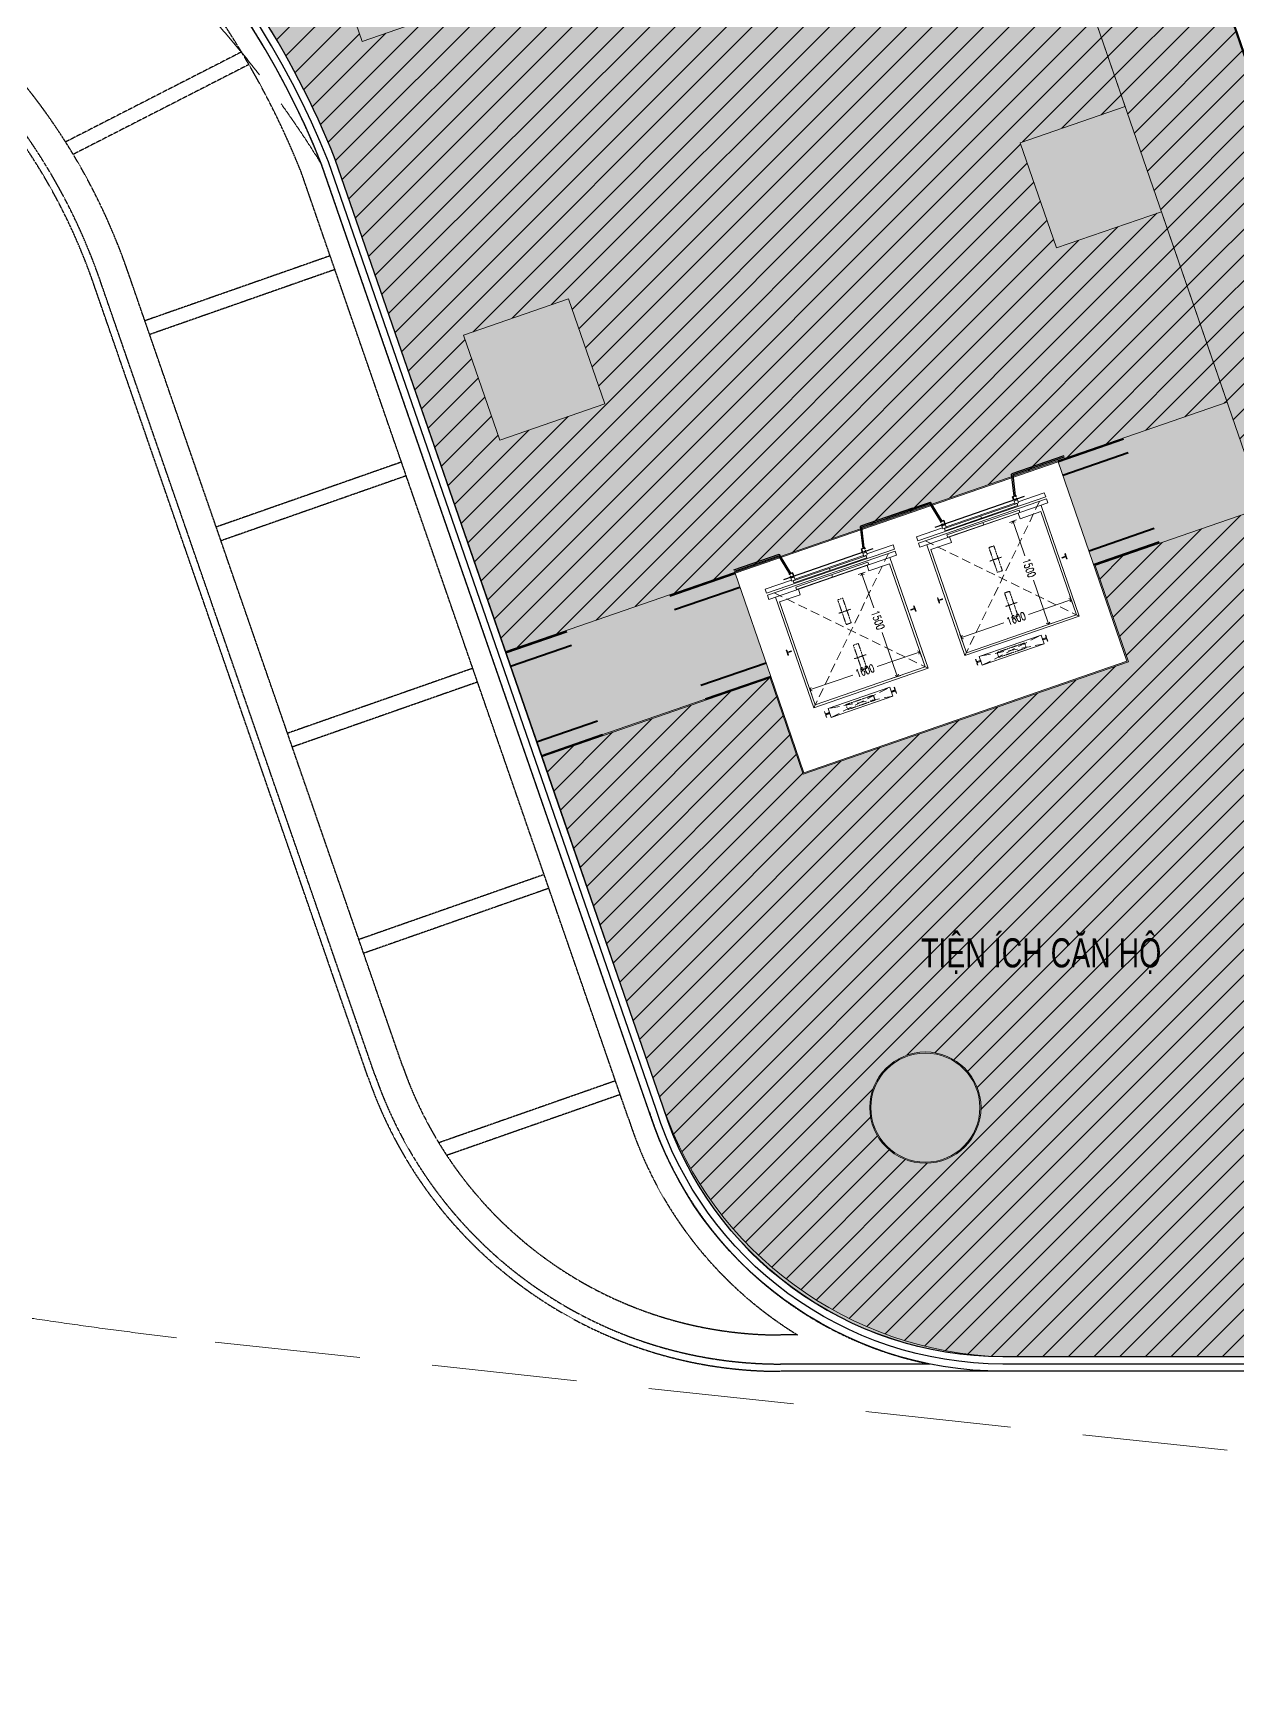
# Model space of a CAD drawing. Header units: millimetres. Extents: x -11451263 to 11578383104, y -507 to 1450429.
# Drawn here: x 11742314 to 11758882, y 1017327 to 1040153 of the extents above; entities that cross this region are included whole.
import ezdxf

# ---------------------------------------------------------------- set-up
doc = ezdxf.new("R2010")
doc.units = ezdxf.units.MM
doc.header["$MEASUREMENT"] = 0
for name, pattern in [('DASH', [0.35, 0.25, -0.1]), ('DASH2-1', [3, 2, -1]), ('DASHED2', [0.375, 0.25, -0.125]), ('Xref_ST_MBDV Cot vach 30.7.2022$0$CENTERX2', [4, 2.5, -0.5, 0.5, -0.5]), ('Xref_ST_MBDV Cot vach 30.7.2022$0$HIDDEN', [0.375, 0.25, -0.125]), ('Xref_ST_MBDV Cot vach 30.7.2022$0$PHANTOMX2', [5, 2.5, -0.5, 0.5, -0.5, 0.5, -0.5])]:
    doc.linetypes.add(name, pattern=pattern)
doc.layers.get('0').update_dxf_attribs({"linetype": 'CONTINUOUS', "lineweight": 13})
doc.layers.get('Defpoints').update_dxf_attribs({"color": 5, "linetype": 'CONTINUOUS', "lineweight": 13})
for name, color, linetype in [('A-GLAZ', 135, 'CONTINUOUS'), ('canopy', 2, 'DASH'), ('KT-Text', 7, 'CONTINUOUS'), ('TNG', 50, 'CONTINUOUS'), ('Xref_ST_MBDV Cot vach 30.7.2022$0$KT-Net cot vach', 6, 'CONTINUOUS'), ('Xref_ST_MBDV Cot vach 30.7.2022$0$KT-Net manh', 139, 'CONTINUOUS'), ('Xref_ST_MBDV Cot vach 30.7.2022$0$KT-Tuong', 1, 'CONTINUOUS')]:
    doc.layers.add(name, color=color, linetype=linetype)
for name, color, linetype, lineweight in [('D-building block', 8, 'CONTINUOUS', 13), ('DO DIEN TICH THONG THUY', 141, 'CONTINUOUS', 13), ('KT-Kich thuoc', 159, 'CONTINUOUS', 18), ('KT-Net cat', 1, 'CONTINUOUS', 40), ('KT-Net cua', 87, 'CONTINUOUS', 9), ('KT-Net to mau', 159, 'CONTINUOUS', 18), ('Xref_ST_MBDV Cot vach 30.7.2022$0$KT-Noi that', 36, 'CONTINUOUS', 9)]:
    doc.layers.add(name, color=color, linetype=linetype, lineweight=lineweight)
doc.styles.add('Xref_ST_MBDV Cot vach 30.7.2022$0$Arial', font='arial.ttf', dxfattribs={"width": 0.7})
doc.styles.add('Xref_ST_MBDV Cot vach 30.7.2022$0$DIM', font='vnsimli.shx', dxfattribs={"width": 0.7})
doc.dimstyles.new('Xref_ST_MBDV Cot vach 30.7.2022$0$CCU 1-100 A1', dxfattribs={"dimscale": 100, "dimtxt": 2.2, "dimasz": 1, "dimexe": 1, "dimexo": 0, "dimgap": 1, "dimtad": 1, "dimdec": 0, "dimdsep": 46, "dimtxsty": 'Xref_ST_MBDV Cot vach 30.7.2022$0$DIM', "dimblk1": 'Xref_ST_MBDV Cot vach 30.7.2022$0$_ARCHTICK', "dimblk2": 'Xref_ST_MBDV Cot vach 30.7.2022$0$_ARCHTICK', "dimsah": 1, "dimcen": 0, "dimdle": 1, "dimclrd": 256, "dimclre": 256, "dimclrt": 31, "dimadec": 0, "dimazin": 0, "dimtfac": 1, "dimtdec": 0, "dimtix": 1, "dimtmove": 2, "dimatfit": 3, "dimldrblk": 'Xref_ST_MBDV Cot vach 30.7.2022$0$_ARCHTICK', "dimfxl": 0, "dimtolj": 1, "dimarcsym": 0})
pattern_1 = [(45, (0, 0), (-176.7766952966369, 176.7766952966369), [])]

# ---------------------------------------------------------------- blocks, each defined once
blk = doc.blocks.new('thangkn')
at = {"layer": 'Xref_ST_MBDV Cot vach 30.7.2022$0$KT-Tuong'}
blk.add_line((401569.498225946, -373390.1002405516), (404280.745045675, -381243.1386601606), dxfattribs=at)
blk = doc.blocks.new('Xref_ST_MBDV Cot vach 30.7.2022$0$_Open90')
at = {"color": 0, "linetype": 'ByBlock', "lineweight": -2}
for p, q in [((0, 0), (-1, 0)), ((-0.5, 0.5), (0, 0)), ((0, 0), (-0.5, -0.5))]:
    blk.add_line(p, q, dxfattribs=at)
blk = doc.blocks.new('*D27')
at = {"layer": 'Defpoints', "color": 5, "transparency": 16777216}
for p, q in [((-2230.006080747058, 1494.255069668558), (-2230.006080747058, 1595.840436880921)), ((-2180.006080747058, 1545.840436880921), (-1728.427059650542, 1545.840436880921)), ((-780.0060807470581, 1545.840436880921), (-1371.760392983876, 1545.840436880921)), ((-730.0060807470581, 1457.189424305085), (-730.0060807470581, 1595.840436880921))]:
    blk.add_line(p, q, dxfattribs=at)
at = {"layer": 'Defpoints', "color": 0, "transparency": 16777216}
for p in [(-2230.006080747058, 1545.840436880921), (-2230.006080747058, 1494.255069668558), (-730.0060807470581, 1457.189424305085)]:
    blk.add_point(p, dxfattribs=at)
at = {"layer": 'Defpoints', "color": 5, "transparency": 16777216, "xscale": 50, "yscale": 50, "zscale": 50, "rotation": 180}
blk.add_blockref('Xref_ST_MBDV Cot vach 30.7.2022$0$_Open90', (-2230.006080747058, 1545.840436880921), dxfattribs=at)
at = {"layer": 'Defpoints', "color": 5, "transparency": 16777216, "xscale": 50, "yscale": 50, "zscale": 50}
blk.add_blockref('Xref_ST_MBDV Cot vach 30.7.2022$0$_Open90', (-730.0060807470581, 1545.840436880921), dxfattribs=at)
at = {"layer": 'Defpoints', "color": 5, "transparency": 16777216, "insert": (-1550.093726317209, 1545.840436880921), "char_height": 110, "attachment_point": 5, "style": 'Xref_ST_MBDV Cot vach 30.7.2022$0$DIM'}
blk.add_mtext('\\A1;1500', dxfattribs=at)
blk = doc.blocks.new('Xref_ST_MBDV Cot vach 30.7.2022$0$_ARCHTICK')
at = {"color": 0, "linetype": 'ByBlock', "const_width": 0.15}
blk.add_lwpolyline([(-0.5, -0.5), (0.5, 0.5)], dxfattribs=at)
blk = doc.blocks.new('*D28')
at = {"layer": 'Defpoints', "color": 5, "transparency": 16777216}
for p, q in [((-879.0568600945994, 1950.002331897217), (-1000.172690610198, 1950.002331897217)), ((-950.1726906101984, 1900.002331897217), (-950.1726906101983, 1328.335665230491)), ((-950.1726906101981, 400.0023318972127), (-950.1726906101982, 971.6689985638246)), ((-879.0568600945994, 350.0023318972127), (-1000.172690610198, 350.0023318972126))]:
    blk.add_line(p, q, dxfattribs=at)
at = {"layer": 'Defpoints', "color": 0, "transparency": 16777216}
for p in [(-879.0568600945994, 1950.002331897217), (-950.1726906101981, 350.0023318972126), (-879.0568600945994, 350.0023318972127)]:
    blk.add_point(p, dxfattribs=at)
at = {"layer": 'Defpoints', "color": 5, "transparency": 16777216, "xscale": 50, "yscale": 50, "zscale": 50}
for p, rotation in [((-950.1726906101984, 1950.002331897217), 90), ((-950.1726906101981, 350.0023318972126), 270)]:
    blk.add_blockref('Xref_ST_MBDV Cot vach 30.7.2022$0$_Open90', p, dxfattribs=dict(at, rotation=rotation))
at = {"layer": 'Defpoints', "color": 5, "transparency": 16777216, "insert": (-950.1726906088297, 1150.002331897158), "char_height": 110, "attachment_point": 5, "rotation": 90, "style": 'Xref_ST_MBDV Cot vach 30.7.2022$0$DIM'}
blk.add_mtext('\\A1;1600', dxfattribs=at)
blk = doc.blocks.new('WWW')
at = {"layer": 'Defpoints', "linetype": 'DASH2-1', "lineweight": 13, "ltscale": 1000, "flags": 128}
blk.add_lwpolyline([(11429816.83619249, 1022160.11654377), (11450185.49670112, 1019986.391927242), (11488615.66733754, 1021167.255579472), (11491469.21243858, 1024811.360972404), (11462655.78743005, 1159053.890039921), (11457975.31629252, 1176930.890178204), (11455625.97722399, 1177744.852323532), (11446686.1578691, 1170981.351434231), (11423166.61122441, 1153069.948107719), (11399484.09766066, 1135982.713739872, 0.6848770391193201), (11429816.83619249, 1022160.116543293)], format="xyb", dxfattribs=at)
blk = doc.blocks.new('hatch L2')
at = {"true_color": 0x93e6c6}
h = blk.add_hatch(color=111, dxfattribs=at)
h.dxf.hatch_style = 1
edge = h.paths.add_edge_path()
edge.add_line((11729747.93374013, 1047220.728964382), (11730302.721824, 1045613.803285687))
edge.add_line((11730302.721824, 1045613.803285687), (11730113.67174251, 1045548.534098782))
edge.add_line((11730113.67174251, 1045548.534098782), (11730409.15653879, 1044692.077905452))
edge.add_line((11730409.15653879, 1044692.077905452), (11730697.59989928, 1044791.593360271))
edge.add_arc((11735539.18745771, 1034072.541124123), 11761.76223731675, 21.683773130736085, 114.30776913281679, ccw=False)
edge.add_line((11746468.65506718, 1038418.319385909), (11749308.29788522, 1030223.587728531))
edge.add_line((11749308.29788522, 1030223.587728531), (11752458.35029075, 1031311.137427151))
edge.add_line((11752458.35029075, 1031311.137427151), (11751968.83168456, 1032729.012661355))
edge.add_line((11751968.83168456, 1032729.012661355), (11756411.50859581, 1034262.838551808))
edge.add_line((11756411.50859581, 1034262.838551808), (11757357.91180551, 1031521.612372765))
edge.add_line((11757357.91180551, 1031521.612372765), (11752915.23474589, 1029987.786431085))
edge.add_line((11752915.23474589, 1029987.786431085), (11752458.35029075, 1031311.137427151))
edge.add_line((11752458.35029075, 1031311.137427151), (11749308.29788522, 1030223.587728531))
edge.add_line((11749308.29788522, 1030223.587728531), (11750976.3226541, 1025392.208121332))
edge.add_arc((11755649.85444242, 1026857.0573291), 4897.722182601627, 197.4028256520883, 270.0229575167427)
edge.add_line((11755651.81688253, 1021959.335539658), (11760483.10260063, 1021959.335539658))
edge.add_line((11760483.10260063, 1021959.335539658), (11760483.10260063, 1030959.335227466))
edge.add_line((11760483.10260063, 1030959.335227466), (11769833.10187434, 1030959.335227468))
edge.add_line((11769833.10187434, 1030959.335227468), (11769833.10185643, 1043309.335226085))
edge.add_line((11769833.10185643, 1043309.335226085), (11766833.10186765, 1043309.335226085))
edge.add_line((11766833.10186765, 1043309.335226085), (11766833.10185644, 1032759.33523812))
edge.add_line((11766833.10185644, 1032759.33523812), (11761426.75352683, 1032759.335226605))
edge.add_line((11761426.75352683, 1032759.335226605), (11757442.7572614, 1044298.850381734))
edge.add_line((11757442.7572614, 1044298.850381734), (11753932.14854788, 1054467.214566024))
edge.add_line((11753932.14854788, 1054467.214566024), (11746464.67034552, 1051889.08170449))
edge.add_line((11746464.67034552, 1051889.08170449), (11743612.24177121, 1060150.513323806))
edge.add_line((11743612.24177121, 1060150.513323806), (11740776.65563991, 1059171.532517989))
edge.add_line((11740776.65563991, 1059171.532517989), (11743353.90305604, 1051706.580284384))
edge.add_line((11743353.90305604, 1051706.580284384), (11740423.63875096, 1050694.911996877))
edge.add_line((11740423.63875096, 1050694.911996877), (11740358.36980714, 1050883.961374356))
edge.add_line((11740358.36980714, 1050883.961374356), (11729747.93374013, 1047220.728964382))
at = {"elevation": 2.670347472914988e-08}
blk.add_lwpolyline([(11730697.59989928, 1044791.593360271, -0.4276918106011205), (11746468.65506718, 1038418.319385909), (11749308.29788522, 1030223.587728531), (11752458.35029075, 1031311.137427151), (11751968.83168456, 1032729.012661355), (11756411.50859581, 1034262.838551808), (11757357.91180551, 1031521.612372765), (11752915.23474589, 1029987.786431085), (11752458.35029075, 1031311.137427151), (11749308.29788522, 1030223.587728531), (11750976.3226541, 1025392.208121332, 0.3279138343095719), (11755651.81688253, 1021959.335539658), (11760483.10260063, 1021959.335539658), (11760483.10260063, 1030959.335227466), (11769833.10187434, 1030959.335227468), (11769833.10185643, 1043309.335226085)], format="xyb", dxfattribs=at)
blk.add_lwpolyline([(11766833.10186765, 1043309.335226085), (11766833.10185644, 1032759.33523812), (11761426.75352683, 1032759.335226605), (11757442.7572614, 1044298.850381734)], dxfattribs=at)
blk = doc.blocks.new('khgklh')
at = {"layer": 'canopy', "ltscale": 5}
for p, q in [((5554.497638404369, -55908.49271290365), (3132.714533435181, -57146.03179416189)), ((5656.562136199325, -56080.93700601358), (3238.289239646867, -57316.68235929997)), ((6773.591258665547, -58710.5409257951), (4225.494294138625, -59603.46480583947)), ((6838.996106809005, -58899.54572988243), (4290.899142282084, -59792.4696099296)), ((7754.663980826735, -61545.61298714357), (5206.567016299814, -62438.53686719004)), ((7820.068828970194, -61734.61779123486), (5271.971864445135, -62627.54167127993)), ((8735.736702989787, -64380.6850484953), (6187.639738462865, -65273.60892854061)), ((8801.141551133245, -64569.68985258311), (6253.044586606324, -65462.61373263074)), ((9716.809425150976, -67215.75710984401), (7168.712460624054, -68108.68098989187)), ((9782.214273296297, -67404.76191393554), (7234.117308769375, -68297.68579398154)), ((10697.88214731403, -70050.82917119644), (8267.553003868088, -70902.48393895652)), ((10763.28699545935, -70239.83397528704), (8377.527802728117, -71075.87019560474))]:
    blk.add_line(p, q, dxfattribs=at)
at = {"layer": 'canopy', "ltscale": 5, "elevation": -0.000390093371837867}
for points in [[(15027.34511071816, -73943.77858698822, -0.2731029242477328), (11162.13113275543, -70475.03061396314), (6656.394512237981, -57454.49939332076, 0.427810969143063), (-8853.173405764624, -51197.56830630044), (-19318.85072646663, -54808.31752511521)], [(13202.32101749443, -73543.77858699055, -0.1801637299627375), (10877.32292802818, -70569.37130632752), (6375.145997848362, -57559.12676311319, 0.4279956517572017), (-8742.072050927207, -51476.59015814785), (-18746.97092580982, -54928.36682675814)], [(13202.32101749443, -73543.77858699055), (12966.25534484722, -73543.77858699078, -0.3196787448615952), (7768.662873052061, -69842.3981894668), (3990.141497606412, -58923.34992125386, 0.413941481205517), (-6814.722475355491, -53667.81290428911), (-15502.14084565081, -56665.0474000246, -0.4127982625818212), (-18676.83102873527, -55128.52191591205), (-18746.97092580795, -54928.36682675767)], [(15027.34511071816, -73943.77858698822), (12966.25534484722, -73943.77858699078, -0.3196787448616134), (7390.656147684902, -69973.20688786951), (3612.134772242978, -59054.15861966449, 0.4139414812055505), (-6684.265013666824, -54045.94099196384), (-15371.68338406831, -57043.17548773729, -0.4127982625818695), (-19054.32399644144, -55260.80592603411), (-19224.47748456337, -54775.24652251636)], [(16026.94759532064, -74043.77858698682), (12966.25534484722, -74043.77858699078, -0.3196787448616574), (7296.154466342181, -70005.90906247112), (3517.63309090212, -59086.86079426727, 0.4139414812055048), (-6651.650648243725, -54140.47301388194), (-15339.06901867315, -57137.70750966563, -0.4127982625819279), (-19148.69723836891, -55293.87692856451), (-19318.85072646663, -54808.31752511382)]]:
    blk.add_lwpolyline(points, format="xyb", dxfattribs=at)
blk = doc.blocks.new('Xref_ST_MBDV Cot vach 30.7.2022$0$TM 1000kg')
at = {"layer": 'Xref_ST_MBDV Cot vach 30.7.2022$0$KT-Net manh'}
for p, q in [((-2849.992175524749, 2500.000000000007), (-2849.992175524298, 1742.237188449821)), ((-2831.992175524923, 2500.000000000007), (-2831.992175524298, 1754.380282491551)), ((-2849.992175524298, 1742.237188449821), (-2846.992175522784, 1742.237188449821)), ((-2846.992175522784, 1742.237188449821), (-2846.992175522784, 1739.237188449821)), ((-2550.006080747044, 1674.237188449821), (-2846.992175522784, 1739.237188449821)), ((-2550.006080747044, 1692.663264479774), (-2831.992175524298, 1754.380282491551)), ((-2499.992175525869, 1800.000000000007), (-2500.000000003725, 500.0000000000073)), ((-2849.992175524298, 557.7628115501939), (-2846.992175522784, 557.7628115501939)), ((-2849.992175524705, -99.9999999999909), (-2849.992175524298, 557.7628115501939)), ((-2550.006080747044, 625.7628115501939), (-2846.992175522784, 560.7628115501939)), ((-2846.992175522784, 557.7628115501939), (-2846.992175522784, 560.7628115501939)), ((-2550.006080747044, 607.3367355202427), (-2831.992175524298, 545.6197175084671)), ((-2831.992175524851, -99.99999999998909), (-2831.992175524298, 545.6197175084671))]:
    blk.add_line(p, q, dxfattribs=at)
at = {"layer": 'Xref_ST_MBDV Cot vach 30.7.2022$0$KT-Net manh', "const_width": 2}
for points in [[(-2846.992175522784, 1742.237188449821), (-2831.992175524298, 1754.380282491551)], [(-2846.992175522784, 557.7628115501939), (-2831.992175524298, 545.6197175084671)]]:
    blk.add_lwpolyline(points, dxfattribs=at)
at = {"layer": 'Xref_ST_MBDV Cot vach 30.7.2022$0$KT-Net manh', "ltscale": 2}
for points in [[(-2510.006080747044, 1700.002331897216), (-2500.006080747044, 1700.002331897216), (-2500.006080747044, 1650.002331897216), (-2550.006080747044, 1650.002331897216), (-2550.006080747044, 1700.002331897216), (-2540.006080747044, 1700.002331897216), (-2540.006080747044, 1690.002331897216), (-2541.60608074702, 1690.002331897216), (-2541.60608074702, 1698.402331897356), (-2548.406080747067, 1698.402331897356), (-2548.406080747067, 1651.602331897309), (-2501.60608074702, 1651.602331897309), (-2501.60608074702, 1698.402331897356), (-2508.406080747067, 1698.402331897356), (-2508.406080747067, 1690.002331897216), (-2510.006080747044, 1690.002331897216)], [(-2510.006080747044, 599.9976681027983), (-2500.006080747044, 599.9976681027983), (-2500.006080747044, 649.9976681027983), (-2550.006080747044, 649.9976681027983), (-2550.006080747044, 599.9976681027983), (-2540.006080747044, 599.9976681027983), (-2540.006080747044, 609.9976681027983), (-2541.60608074702, 609.9976681027983), (-2541.60608074702, 601.5976681026586), (-2548.406080747067, 601.5976681026586), (-2548.406080747067, 648.3976681027052), (-2501.60608074702, 648.3976681027052), (-2501.60608074702, 601.5976681026586), (-2508.406080747067, 601.5976681026586), (-2508.406080747067, 609.9976681027983), (-2510.006080747044, 609.9976681027983)]]:
    blk.add_lwpolyline(points, close=True, dxfattribs=at)
at = {"layer": 'Xref_ST_MBDV Cot vach 30.7.2022$0$KT-Noi that', "linetype": 'Continuous', "ltscale": 2}
for p, q in [((-2460.006080747058, 2080.002331897216), (-2460.006080747058, 1700.002331897216)), ((-2400.006080747058, 2080.002331897216), (-2460.006080747058, 2080.002331897216)), ((-2400.006080747058, 220.0023318972126), (-2400.006080747058, 2080.002331897216)), ((-2370.006080747058, 220.0023318972126), (-2370.006080747058, 2080.002331897216)), ((-2370.006080747058, 2080.002331897216), (-2310.006080747058, 2080.002331897216)), ((-2310.006080747058, 220.0023318972126), (-2310.006080747058, 2080.002331897216)), ((-2310.006080747058, 1981.002331897216), (-700.0060807470581, 1981.002331897216)), ((-2230.006080747058, 1950.002331897216), (-730.0060807470581, 1950.002331897216)), ((-2230.006080747058, 1950.002331897216), (-2230.006080747058, 1650.002331897216)), ((-730.0060807470581, 1950.002331897216), (-730.0060807470581, 350.0023318972126)), ((-700.0060807470581, 1981.002331897216), (-700.0060807470581, 319.0023318972126)), ((-2455.006080747058, 650.0023318972162), (-2455.006080747058, 1650.002331897216)), ((-2441.259975502442, 620.0023318972162), (-2441.259975502442, 1680.002331897216)), ((-2411.006080747058, 1680.002331897216), (-2441.259975502442, 1680.002331897216)), ((-2411.006080747058, 620.0023318972162), (-2411.006080747058, 1680.002331897216)), ((-2348.006080747058, 625.0023318972162), (-2348.006080747058, 1675.002331897216)), ((-2348.006080747058, 1675.002331897216), (-2314.006080747058, 1675.002331897216)), ((-2314.006080747058, 625.0023318972162), (-2314.006080747058, 1675.002331897216)), ((-2310.006080747058, 1650.002331897216), (-2230.006080747058, 1650.002331897216)), ((-2411.006080747058, 1150.002331897216), (-2441.259975502428, 1150.002331897216)), ((-2314.006080747058, 1150.002331897216), (-2348.006080747058, 1150.002331897216)), ((-2460.006080747058, 220.0023318972126), (-2460.006080747058, 600.0023318972162)), ((-2411.006080747058, 620.0023318972162), (-2441.259975502442, 620.0023318972162)), ((-2348.006080747058, 625.0023318972162), (-2314.006080747058, 625.0023318972162)), ((-2310.006080747058, 650.0023318972162), (-2230.006080747058, 650.0023318972162)), ((-2230.006080747058, 350.0023318972126), (-2230.006080747058, 650.0023318972162)), ((-2310.006080747058, 319.0023318972126), (-700.0060807470581, 319.0023318972126)), ((-2230.006080747058, 350.0023318972126), (-730.0060807470581, 350.0023318972126)), ((-2400.006080747058, 220.0023318972126), (-2460.006080747058, 220.0023318972126)), ((-2370.006080747058, 220.0023318972126), (-2310.006080747058, 220.0023318972126))]:
    blk.add_line(p, q, dxfattribs=at)
at = {"layer": 'Xref_ST_MBDV Cot vach 30.7.2022$0$KT-Noi that', "linetype": 'Continuous'}
for p, q in [((-1572.506080747058, 2077.002331897216), (-1572.506080747058, 2082.002331897216)), ((-1572.506080747058, 2082.002331897216), (-1535.006080747058, 2082.002331897216)), ((-1569.506080747058, 2074.002331897216), (-1540.066080747114, 2070.902331897239)), ((-1537.066080747114, 2054.123071325659), (-1537.066080747114, 2067.902331897239)), ((-1497.506080747058, 2082.002331897216), (-1535.006080747058, 2082.002331897216)), ((-1532.946080747002, 2054.123071325659), (-1532.946080747002, 2067.902331897239)), ((-1500.506080747058, 2074.002331897216), (-1529.946080747002, 2070.902331897239)), ((-1497.506080747058, 2077.002331897216), (-1497.506080747058, 2082.002331897216)), ((-1540.006080747058, 2021.002331897216), (-1540.006080747058, 2050.002331897216)), ((-1539.006080747058, 2020.002331897216), (-1535.006080747058, 2020.002331897216)), ((-1531.006080747058, 2020.002331897216), (-1535.006080747058, 2020.002331897216)), ((-1530.006080747058, 2021.002331897216), (-1530.006080747058, 2050.002331897216)), ((-603.5060807470581, 1460.002341897176), (-574.406080746965, 1460.002341897176)), ((-603.5060807470581, 1456.802341897223), (-603.5060807470581, 1460.002341897176)), ((-603.5060807470581, 1456.802341897223), (-574.406080746965, 1456.802341897223)), ((-568.2060807470116, 1406.202341897246), (-568.2060807470116, 1450.602341897153)), ((-565.0060807470581, 1406.202341897246), (-565.0060807470581, 1450.602341897153)), ((-558.0060807470581, 1403.202341897246), (-562.0060807470581, 1403.202341897246)), ((-558.0060807470581, 1400.002341897176), (-562.0060807470581, 1400.002341897176)), ((-555.0060807470581, 1406.202341897246), (-555.0060807470581, 1450.602341897153)), ((-551.8060807471047, 1406.202341897246), (-551.8060807471047, 1450.602341897153)), ((-516.5060807470581, 1460.002341897176), (-545.6060807471513, 1460.002341897176)), ((-516.5060807470581, 1456.802341897223), (-545.6060807471513, 1456.802341897223)), ((-516.5060807470581, 1456.802341897223), (-516.5060807470581, 1460.002341897176)), ((-568.2060807470116, 493.8023218971866), (-568.2060807470116, 449.4023218972798)), ((-565.0060807470581, 493.8023218971866), (-565.0060807470581, 449.4023218972798)), ((-558.0060807470581, 500.0023218971401), (-562.0060807470581, 500.0023218971401)), ((-558.0060807470581, 496.8023218971866), (-562.0060807470581, 496.8023218971866)), ((-555.0060807470581, 493.8023218971866), (-555.0060807470581, 449.4023218972798)), ((-551.8060807471047, 493.8023218971866), (-551.8060807471047, 449.4023218972798)), ((-1569.506080747058, 226.0023318972126), (-1540.066080747114, 229.1023318971893)), ((-1540.006080747058, 279.0023318972126), (-1540.006080747058, 250.0023318972126)), ((-1539.006080747058, 280.0023318972126), (-1535.006080747058, 280.0023318972126)), ((-1537.066080747114, 245.8815924687697), (-1537.066080747114, 232.1023318971893)), ((-1531.006080747058, 280.0023318972126), (-1535.006080747058, 280.0023318972126)), ((-1532.946080747002, 245.8815924687697), (-1532.946080747002, 232.1023318971893)), ((-1530.006080747058, 279.0023318972126), (-1530.006080747058, 250.0023318972126)), ((-1500.506080747058, 226.0023318972126), (-1529.946080747002, 229.1023318971893)), ((-603.5060807470581, 443.2023218972099), (-574.406080746965, 443.2023218972099)), ((-603.5060807470581, 440.0023218971401), (-574.406080746965, 440.0023218971401)), ((-516.5060807470581, 443.2023218972099), (-545.6060807471513, 443.2023218972099)), ((-516.5060807470581, 440.0023218971401), (-545.6060807471513, 440.0023218971401)), ((-1572.506080747058, 223.0023318972126), (-1572.506080747058, 218.0023318972126)), ((-1572.506080747058, 218.0023318972126), (-1535.006080747058, 218.0023318972126)), ((-1497.506080747058, 218.0023318972126), (-1535.006080747058, 218.0023318972126)), ((-1497.506080747058, 223.0023318972126), (-1497.506080747058, 218.0023318972126))]:
    blk.add_line(p, q, dxfattribs=at)
at = {"layer": 'Xref_ST_MBDV Cot vach 30.7.2022$0$KT-Noi that', "linetype": 'Xref_ST_MBDV Cot vach 30.7.2022$0$HIDDEN', "ltscale": 500}
for p, q in [((-2370.006080747058, 1981.002331897216), (-700.0060807470581, 319.0023318972126)), ((-2370.006080747058, 319.0023318972126), (-700.0060807470581, 1981.002331897216)), ((-495.0060807470581, 1400.002331897216), (-625.0060807470581, 500.0023318972162)), ((-495.0060807470581, 500.0023318972162), (-625.0060807470581, 1400.002331897216))]:
    blk.add_line(p, q, dxfattribs=at)
at = {"layer": 'Xref_ST_MBDV Cot vach 30.7.2022$0$KT-Noi that', "linetype": 'Xref_ST_MBDV Cot vach 30.7.2022$0$CENTERX2'}
for p, q in [((-1815.006080747058, 1236.002331897216), (-1815.006080747058, 1066.653990867846)), ((-1155.006080747058, 1236.002331897216), (-1155.006080747058, 1066.653990867846))]:
    blk.add_line(p, q, dxfattribs=at)
at = {"layer": 'Xref_ST_MBDV Cot vach 30.7.2022$0$KT-Noi that', "linetype": 'Continuous', "ltscale": 2}
for points in [[(-2485.00608074879, 1700.002331897216), (-2445.00608074879, 1700.002331897216), (-2445.00608074879, 1650.002331897216), (-2485.00608074879, 1650.002331897216)], [(-495.0060807470581, 1400.002331897216), (-625.0060807470581, 1400.002331897216), (-625.0060807470581, 500.0023318972162), (-495.0060807470581, 500.0023318972162)], [(-2485.00608074879, 600.0023318972162), (-2445.00608074879, 600.0023318972162), (-2445.00608074879, 650.0023318972162), (-2485.00608074879, 650.0023318972162)]]:
    blk.add_lwpolyline(points, close=True, dxfattribs=at)
at = {"layer": 'Xref_ST_MBDV Cot vach 30.7.2022$0$KT-Noi that', "linetype": 'Xref_ST_MBDV Cot vach 30.7.2022$0$PHANTOMX2'}
for points in [[(-1635.006080747058, 1186.002331897216), (-1635.006080747058, 1114.002331897333), (-1995.006080747058, 1114.002331897333), (-1995.006080747058, 1186.002331897216)], [(-975.0060807470581, 1186.002331897216), (-975.0060807470581, 1114.002331897333), (-1335.006080747058, 1114.002331897333), (-1335.006080747058, 1186.002331897216)], [(-524.0060807470581, 1150.002331897216), (-524.0060807470581, 750.0023318972162), (-596.0060807470581, 750.0023318972162), (-596.0060807470581, 1150.002331897216)]]:
    blk.add_lwpolyline(points, close=True, dxfattribs=at)
at = {"layer": 'Xref_ST_MBDV Cot vach 30.7.2022$0$KT-Noi that', "linetype": 'Continuous'}
for centre, radius, start, end in [((-1569.506080747058, 2077.002331897216), 3, 180, 270), ((-1540.066080747114, 2067.902331897239), 3, 0, 90), ((-1529.946080747002, 2067.902331897239), 3, 90, 180), ((-1500.506080747058, 2077.002331897216), 3, 270, 0), ((-1542.280197382381, 2054.7339947371), 5.24978472904255, 295.6697211345437, 353.3172836214693), ((-1539.006080747058, 2021.002331897216), 1, 180, 270), ((-1527.731964111736, 2054.7339947371), 5.24978472904255, 186.6827163785307, 244.3302788654563), ((-1531.006080747058, 2021.002331897216), 1, 270, 0), ((-574.406080746965, 1450.602341897153), 9.399999999997844, 0, 90), ((-574.406080746965, 1450.602341897153), 6.19999999999734, 0, 90), ((-562.0060807470581, 1406.202341897246), 6.20000000000076, 180, 270), ((-562.0060807470581, 1406.202341897246), 2.999999999999834, 180, 270), ((-558.0060807470581, 1406.202341897246), 3.000000000000045, 270, 0), ((-558.0060807470581, 1406.202341897246), 6.19999999999713, 270, 0), ((-545.6060807471513, 1450.602341897153), 9.400000000001475, 90, 180), ((-545.6060807471513, 1450.602341897153), 6.200000000004374, 90, 180), ((-562.0060807470581, 493.8023218971866), 6.20000000000076, 90, 180), ((-562.0060807470581, 493.8023218971866), 2.999999999999834, 90, 180), ((-558.0060807470581, 493.8023218971866), 6.19999999999713, 0, 90), ((-558.0060807470581, 493.8023218971866), 3.000000000000045, 0, 90), ((-1540.066080747114, 232.1023318971893), 3, 270, 0), ((-1539.006080747058, 279.0023318972126), 1, 90, 180), ((-1542.280197382381, 245.2706690573286), 5.24978472904255, 6.682716378530666, 64.33027886545624), ((-1527.731964111736, 245.2706690573286), 5.24978472904255, 115.6697211345438, 173.3172836214693), ((-1529.946080747002, 232.1023318971893), 3, 180, 270), ((-1531.006080747058, 279.0023318972126), 1, 0, 90), ((-574.406080746965, 449.4023218972798), 6.19999999999734, 270, 0), ((-574.406080746965, 449.4023218972798), 9.399999999997844, 270, 0), ((-545.6060807471513, 449.4023218972798), 9.400000000001475, 180, 270), ((-545.6060807471513, 449.4023218972798), 6.200000000004374, 180, 270), ((-1569.506080747058, 223.0023318972126), 3, 90, 180), ((-1500.506080747058, 223.0023318972126), 3, 0, 90)]:
    blk.add_arc(centre, radius, start, end, dxfattribs=at)
at = {"layer": 'Defpoints', "color": 5}
for base, p1, p2, angle, picture, middle in [((-950.1726906101981, 350.0023318972126), (-879.056860094599, 1950.002331897216), (-879.056860094599, 350.0023318972126), 90, '*D28', (-950.1726906088297, 1150.002331897158)), ((-2230.006080747058, 1545.840436880921), (-730.0060807470581, 1457.189424305085), (-2230.006080747058, 1494.255069668558), 180, '*D27', (-1550.093726317209, 1545.840436880921))]:
    dim = blk.add_linear_dim(base=base, p1=p1, p2=p2, angle=angle, dimstyle='Xref_ST_MBDV Cot vach 30.7.2022$0$CCU 1-100 A1', override={"dimscale": 50, "dimblk1": 'Xref_ST_MBDV Cot vach 30.7.2022$0$_Open90', "dimblk2": 'Xref_ST_MBDV Cot vach 30.7.2022$0$_Open90', "dimclrd": 5, "dimclre": 5, "dimclrt": 5, "dimlwd": 65535, "dimlwe": 65535}, dxfattribs=at)
    dim.commit()
    dim.dimension.update_dxf_attribs({"geometry": picture, "text_midpoint": middle, "dimtype": 128})
blk = doc.blocks.new('of lift 2')
at = {"layer": 'Xref_ST_MBDV Cot vach 30.7.2022$0$KT-Noi that', "rotation": 0.000344853501118225}
for p in [(214313.775976256, 35571.96171643957), (214313.775976256, 33371.96171643957)]:
    blk.add_blockref('Xref_ST_MBDV Cot vach 30.7.2022$0$TM 1000kg', p, dxfattribs=at)

msp = doc.modelspace()

# ---------------------------------------------------------------- hatches: boundary and pattern name
at = {"layer": 'DO DIEN TICH THONG THUY'}
h = msp.add_hatch(dxfattribs=at)
h.set_pattern_fill('ANSI31', color=256, scale=2000)
h.set_pattern_definition(pattern_1)
edge = h.paths.add_edge_path()
edge.add_line((11730400.05799013, 1044764.988959227), (11730132.74568682, 1045539.250531654))
edge.add_line((11730132.74568682, 1045539.250531654), (11730321.7957679, 1045604.519721567))
edge.add_line((11730321.7957679, 1045604.519721567), (11729833.15040174, 1047019.865165603))
edge.add_line((11729833.15040174, 1047019.865165603), (11746181.25619357, 1052664.018101258))
edge.add_line((11746181.25619357, 1052664.018101258), (11746455.38677841, 1051870.007759442))
edge.add_line((11746455.38677841, 1051870.007759442), (11750803.53879714, 1053371.19909923))
edge.add_line((11750803.53879714, 1053371.19909923), (11751283.26732708, 1051981.680986244))
edge.add_line((11751283.26732708, 1051981.680986244), (11752729.50069243, 1052480.990368611))
edge.add_line((11752729.50069243, 1052480.990368611), (11753547.75508663, 1050110.941922471))
edge.add_line((11753547.75508663, 1050110.941922471), (11752101.48171872, 1049611.618730577))
edge.add_line((11752101.48171872, 1049611.618730577), (11753080.59943486, 1046775.895103142))
edge.add_line((11753080.59943486, 1046775.895103142), (11754526.79301125, 1047275.190485373))
edge.add_line((11754526.79301125, 1047275.190485373), (11755440.56158837, 1044628.48954614))
edge.add_line((11755440.56158837, 1044628.48954614), (11753994.32855515, 1044129.180326569))
edge.add_line((11753994.32855515, 1044129.180326569), (11754493.63783438, 1042682.947204398))
edge.add_line((11754493.63783438, 1042682.947204398), (11755939.87088243, 1043182.256429086))
edge.add_line((11755939.87088243, 1043182.256429086), (11757333.36806639, 1039146.037195963))
edge.add_line((11757333.36806639, 1039146.037195963), (11755887.13432512, 1038646.727744271))
edge.add_line((11755887.13432512, 1038646.727744271), (11756386.44360436, 1037200.494622099))
edge.add_line((11756386.44360436, 1037200.494622099), (11757832.67735969, 1037699.804081134))
edge.add_line((11757832.67735969, 1037699.804081134), (11758736.65557481, 1035081.460606722))
edge.add_line((11758736.65557481, 1035081.460606722), (11748809.41529931, 1031654.09935483))
edge.add_line((11748809.41529931, 1031654.09935483), (11746468.65506718, 1038418.319385912))
edge.add_arc((11735539.18745781, 1034072.541124174), 11761.76223720146, 21.68377313070572, 32.40967477250641)
edge.add_arc((11735539.18745768, 1034072.541124089), 11761.76223736034, 32.40967477250673, 65.45238028085772)
edge.add_arc((11735539.18745772, 1034072.54112419), 11761.76223724938, 65.45238028086098, 86.991230155833)
edge.add_arc((11735539.18745772, 1034072.541124096), 11761.76223734363, 86.99123015583892, 114.3077691326771)
edge.add_line((11730697.59989931, 1044791.59336028), (11730423.50517553, 1044697.031704757))
edge.add_line((11730423.50517553, 1044697.031704757), (11730400.05798999, 1044764.988959623))
h.paths.add_polyline_path([(11748230.60648109, 1036003.325831338), (11749676.83893976, 1036502.634881497), (11750176.14821899, 1035056.401759323), (11748729.91509025, 1034557.092477824)], flags=16)
h.paths.add_polyline_path([(11746337.80004677, 1041485.778184272), (11747784.03316903, 1041985.087463536), (11748283.34244826, 1040538.854341363), (11746837.10933556, 1040039.545065275)], flags=16)
h.paths.add_polyline_path([(11744444.99362843, 1046968.230542724), (11745891.2267506, 1047467.539821956), (11746390.53602983, 1046021.306699784), (11744944.30290766, 1045521.997420551)], flags=16)
h = msp.add_hatch(dxfattribs=at)
h.set_pattern_fill('ANSI31', color=256, scale=2000)
h.set_pattern_definition(pattern_1)
edge = h.paths.add_edge_path(flags=16)
edge.add_arc((11754585.33302075, 1025384.19428666), 765.0000182013378, 0, 360)
edge = h.paths.add_edge_path()
edge.add_line((11749309.74941349, 1030208.217297709), (11750976.76995074, 1025390.915538053))
edge.add_arc((11755798.46019406, 1027059.454703933), 5102.22694032779, 199.0881069800802, 268.3530328775676)
edge.add_line((11755651.81688253, 1021959.335539658), (11760468.10260062, 1021959.335539656))
edge.add_line((11760468.10260062, 1021959.335539656), (11760468.10260062, 1030744.335227465))
edge.add_line((11760468.10260062, 1030744.335227465), (11759990.71827998, 1030744.335227465))
edge.add_line((11759990.71827998, 1030744.335227465), (11759046.29672554, 1033479.82151684))
edge.add_line((11759046.29672554, 1033479.82151684), (11759018.55732023, 1033560.167801367))
edge.add_line((11759018.55732023, 1033560.167801367), (11756920.10144186, 1032835.679852703))
edge.add_line((11756920.10144186, 1032835.679852703), (11757376.98574904, 1031512.328805128))
edge.add_line((11757376.98574904, 1031512.328805128), (11752905.9511788, 1029968.712485973))
edge.add_line((11752905.9511788, 1029968.712485973), (11752449.06672367, 1031292.063482038))
edge.add_line((11752449.06672367, 1031292.063482038), (11749309.74941349, 1030208.217297709))

# ---------------------------------------------------------------- linework, layer by layer
at = {"layer": 'A-GLAZ'}
msp.add_lwpolyline([(11731302.80598927, 1068166.673068467, -0.1205795836710196), (11742835.17164257, 1069499.810933504), (11758670.22767764, 1065384.260708227, -0.2272385897093211), (11760710.26179831, 1063537.161199571), (11766075.11658377, 1048030.136345592, 0.2908633368540378), (11769939.43689485, 1045359.33522702), (11799586.3765562, 1045359.33522702, -0.2655275921417467), (11802425.52188758, 1043237.232588232), (11805790.03269213, 1027630.930166908, -0.4513714951595503), (11800789.07440512, 1021759.335539658), (11755651.69290156, 1021759.335539658, -0.3267809868965265), (11750786.87643899, 1025328.083512682), (11746281.13981847, 1038348.614733324, 0.427810969143063), (11730771.57190047, 1044605.545820344), (11713116.4650179, 1038514.381203768, -0.1330764012900887), (11710305.79093826, 1038631.758036288), (11709133.60416937, 1039088.158349363, -0.183720991931343), (11707346.91922329, 1040640.762398276), (11702876.42401491, 1048143.087398809, -0.02215701127767281), (11699458.725024, 1053898.738219561, -0.4024491153328594), (11701893.24830856, 1058027.429341549), (11731302.80598927, 1068166.673068467)], format="xyb", dxfattribs=at)
for points in [[(11731336.49199059, 1068072.5105013, -0.1205241289836101), (11742816.29263109, 1069401.395366053), (11758643.38334978, 1065287.915336143, -0.2268593763515339), (11760616.66461898, 1063501.844575835), (11765981.69958537, 1047994.298911821, 0.2911846127893478), (11769937.51505508, 1045259.33522702), (11799580.1857315, 1045259.33522702, -0.264299338737125), (11802329.87084135, 1043206.40302859), (11805691.53872923, 1027613.287492324, -0.4511126140275254), (11800788.20431008, 1021859.335539658), (11755651.75458261, 1021859.335539658, -0.3268516886257801), (11750881.82097278, 1025359.505946666), (11746374.8958469, 1038383.471671473, 0.4277510049414529), (11730734.57650797, 1044698.566350019), (11713089.04917012, 1038610.706759248, -0.1326579387981812), (11710339.03140293, 1038726.128206686), (11709168.98182748, 1039181.696386368, -0.1839777985397028), (11707433.99507991, 1040689.986650962), (11702961.233834, 1048196.114485227, -0.02212061111597555), (11699553.07934175, 1053934.370174207, -0.4015848978584518), (11701923.02117441, 1057931.917681183)], [(11731370.18024094, 1067978.348709511, -0.1204683313511968), (11742797.42658944, 1069302.976427729), (11758616.51138602, 1065191.577146662, -0.226461319784536), (11760523.08227951, 1063466.485057723), (11765888.27050386, 1047958.496404087, 0.2914953560427168), (11769935.61455941, 1045159.33522702), (11799573.90475634, 1045159.33522702, -0.2630175069101259), (11802234.25061087, 1043175.430529898), (11805593.03738328, 1027595.679064092, -0.4508459645649955), (11800787.32554252, 1021959.335539658), (11755651.81688253, 1021959.335539658, -0.3269245432215398), (11750976.76995074, 1025390.915538053), (11746468.65506718, 1038418.319385912, 0.4276918106004188), (11730697.59989931, 1044791.593360281), (11713061.68295531, 1038707.049438532, -0.1322274508540182), (11710372.24288029, 1038820.509663522), (11709204.34536262, 1039275.239922261, -0.1842468440164599), (11707521.08921769, 1040739.18022445), (11703046.0429269, 1048249.142790327, -0.02208347310672502), (11699647.52626974, 1053969.834132737, -0.4006806727863309), (11701952.75170367, 1057836.391424847)]]:
    msp.add_lwpolyline(points, format="xyb", close=True, dxfattribs=at)
at = {"layer": 'D-building block', "linetype": 'DASHED2', "ltscale": 4000}
msp.add_lwpolyline([(11730934.5741268, 1069203.258106968, -0.1140331020743413), (11742754.89916761, 1070668.003413362), (11757813.69329433, 1066316.860355633, -0.2604672854682765), (11760604.68922853, 1063842.304591339), (11766075.11658377, 1048030.136345592, 0.2908633368540378), (11769939.43689485, 1045359.33522702), (11799586.3765562, 1045359.33522702, -0.2655275921417467), (11802425.52188758, 1043237.232588232), (11805790.03269213, 1027630.930166908, -0.4513714951595503), (11800789.07440512, 1021759.335539658), (11755651.69290156, 1021759.335539658, -0.3267809868965265), (11750786.87643899, 1025328.083512682), (11746281.13981847, 1038348.614733324, 0.3277017669590758), (11730771.57190047, 1044605.545820344), (11713116.4650179, 1038514.381203768, -0.1330764012900887), (11710305.79093826, 1038631.758036288), (11709133.60416937, 1039088.158349363, -0.183720991931343), (11707346.91922329, 1040640.762398276), (11702876.42401491, 1048143.087398809, -0.02215701127767281), (11699458.725024, 1053898.738219561, -0.4620918624571376), (11701535.23356683, 1059064.40742159), (11730934.5741268, 1069203.258106968)], format="xyb", dxfattribs=at)
at = {"layer": 'DO DIEN TICH THONG THUY'}
msp.add_lwpolyline([(11755939.87088243, 1043182.256429086), (11757333.36806639, 1039146.037195963), (11755887.13432512, 1038646.727744271), (11756386.44360436, 1037200.494622099), (11757832.67735969, 1037699.804081134), (11758736.65557481, 1035081.460606722), (11748809.41529931, 1031654.09935483), (11746468.65506718, 1038418.319385912, 0.04683477368904479), (11745468.90744657, 1040376.485276002, 0.1451833599487577)], format="xyb", dxfattribs=at)
for points in [[(11746337.80004677, 1041485.778184272), (11747784.03316903, 1041985.087463536), (11748283.34244826, 1040538.854341363), (11746837.10933556, 1040039.545065275)], [(11748230.60648109, 1036003.325831338), (11749676.83893976, 1036502.634881497), (11750176.14821899, 1035056.401759323), (11748729.91509025, 1034557.092477824)]]:
    msp.add_lwpolyline(points, close=True, dxfattribs=at)
for radius in [765.0000182013378, 750.0000182013378]:
    msp.add_circle((11754585.33302075, 1025384.19428666), radius, dxfattribs=at)
at = {"layer": 'KT-Net cat'}
for points in [[(11757309.49644877, 1034572.867656103), (11756411.50859679, 1034262.839030309)], [(11757374.76563564, 1034383.817574787), (11756476.77778366, 1034073.788948993)], [(11757733.74616341, 1033344.04212755), (11756835.75831144, 1033034.013501756)], [(11757799.01535028, 1033154.992046233), (11756901.0274983, 1032844.96342044)], [(11751070.8435375, 1032418.984411526), (11751968.83138954, 1032729.013037125)], [(11751136.11272433, 1032229.934330196), (11752034.10057637, 1032539.962955795)], [(11748814.31048832, 1031639.920598732), (11749652.96792753, 1031929.465510318)], [(11748879.71485438, 1031450.917187776), (11749718.23711436, 1031740.415428988)], [(11751495.09325189, 1031190.158882883), (11752393.08110393, 1031500.187508481)], [(11751560.36243871, 1031001.108801553), (11752458.35029076, 1031311.137427151)], [(11749238.56020271, 1030411.095070088), (11750077.21764191, 1030700.639981674)], [(11749303.96456876, 1030222.091659132), (11750142.48682874, 1030511.589900344)]]:
    msp.add_lwpolyline(points, dxfattribs=at)
at = {"layer": 'KT-Net cua', "elevation": -0.0003141446399531436}
msp.add_lwpolyline([(11731302.80597232, 1068166.673075089, -0.1205795836710196), (11742835.17162561, 1069499.810940127), (11758670.22766068, 1065384.26071485, -0.2272385897093211), (11760710.26178136, 1063537.161206193), (11766075.11656682, 1048030.136352214, 0.2908633368540378), (11769939.4368779, 1045359.335233642), (11799586.37653925, 1045359.335233642, -0.2655275921417467), (11802425.52187062, 1043237.232594854), (11805790.03267517, 1027630.930173531, -0.4513714951595503), (11800789.07438816, 1021759.33554628), (11755651.69288461, 1021759.33554628, -0.3267809868965265), (11750786.87642204, 1025328.083519304), (11746281.13980152, 1038348.614739946, 0.427810969143063), (11730771.57188352, 1044605.545826966), (11713116.46500094, 1038514.38121039, -0.1330764012900887), (11710305.7909213, 1038631.758042911), (11709133.60415242, 1039088.158355986, -0.183720991931343), (11707346.91920634, 1040640.762404898), (11702876.42399795, 1048143.087405432, -0.02215701127767281), (11699458.72500704, 1053898.738226183, -0.4024491153328594), (11701893.2482916, 1058027.429348171), (11731302.80597232, 1068166.673075089)], format="xyb", dxfattribs=at)

# ---------------------------------------------------------------- block references
at = {"layer": 'KT-Kich thuoc'}
msp.add_blockref('WWW', (314999.9999876227, 1.121917739510536e-05, 1.190182883904904e-08), dxfattribs=at)
at = {"layer": 'KT-Net to mau'}
msp.add_blockref('hatch L2', (-0.0001904554665088654, -0.0002009845338761806, -1.626592292229899e-08), dxfattribs=at)
at = {"layer": 'TNG', "rotation": 289.0471379685479}
msp.add_blockref('of lift 2', (11651491.8505533, 1221804.328439146), dxfattribs=at)
at = {"layer": 'Xref_ST_MBDV Cot vach 30.7.2022$0$KT-Net cot vach'}
msp.add_blockref('thangkn', (11357146.00848115, 1414002.473886766), dxfattribs=at)

# ---------------------------------------------------------------- texts
at = {"layer": 'KT-Text', "insert": (11756178, 1027711.252676246), "char_height": 400, "width": 4499.999999999997, "attachment_point": 2, "style": 'Xref_ST_MBDV Cot vach 30.7.2022$0$Arial'}
msp.add_mtext('TIỆN ÍCH CĂN HỘ', dxfattribs=at)

# ---------------------------------------------------------------- next in the draw order: block references
at = {"layer": 'canopy'}
msp.add_blockref('khgklh', (11739624.74618013, 1095803.11802323, 4.461234837821253e-05), dxfattribs=at)

# ---------------------------------------------------------------- next in the draw order: hatches: boundary and pattern name
at = {"layer": 'DO DIEN TICH THONG THUY'}
h = msp.add_hatch(dxfattribs=at)
h.set_pattern_fill('ANSI31', color=256, scale=2000)
h.set_pattern_definition(pattern_1)
h.paths.add_polyline_path([(11761416.06292361, 1032744.33522659), (11750417.03684739, 1064602.657271298), (11710676.7064269, 1050873.556181557), (11711251.6153362, 1049208.351184488), (11749322.44910903, 1062349.403420149), (11760154.6327589, 1030974.335227466), (11769818.1018742, 1030974.335227468), (11769818.10185659, 1032744.335238101)])

# ---------------------------------------------------------------- next in the draw order: linework, layer by layer
msp.add_lwpolyline([(11761416.06292361, 1032744.33522659), (11750417.03684739, 1064602.657271298), (11710676.7064269, 1050873.556181557), (11711251.6153362, 1049208.351184488), (11749322.44910903, 1062349.403420149), (11760154.6327589, 1030974.335227466), (11769818.1018742, 1030974.335227468), (11769818.10185659, 1032744.335238101)], close=True, dxfattribs=at)
msp.add_lwpolyline([(11749309.74941349, 1030208.217297709), (11750976.76995074, 1025390.915538053, 0.3117761184607068), (11755651.81688253, 1021959.335539658), (11760468.10260062, 1021959.335539656), (11760468.10260062, 1030744.335227465), (11759990.71827998, 1030744.335227465), (11759046.29672554, 1033479.82151684), (11759018.55732023, 1033560.167801367), (11756920.10144186, 1032835.679852703), (11757376.98574904, 1031512.328805128), (11752905.9511788, 1029968.712485973), (11752449.06672367, 1031292.063482038), (11749309.74941349, 1030208.217297709), (11749309.74941408, 1030208.217296025)], format="xyb", dxfattribs=at)

doc.saveas('drawing.dxf')
